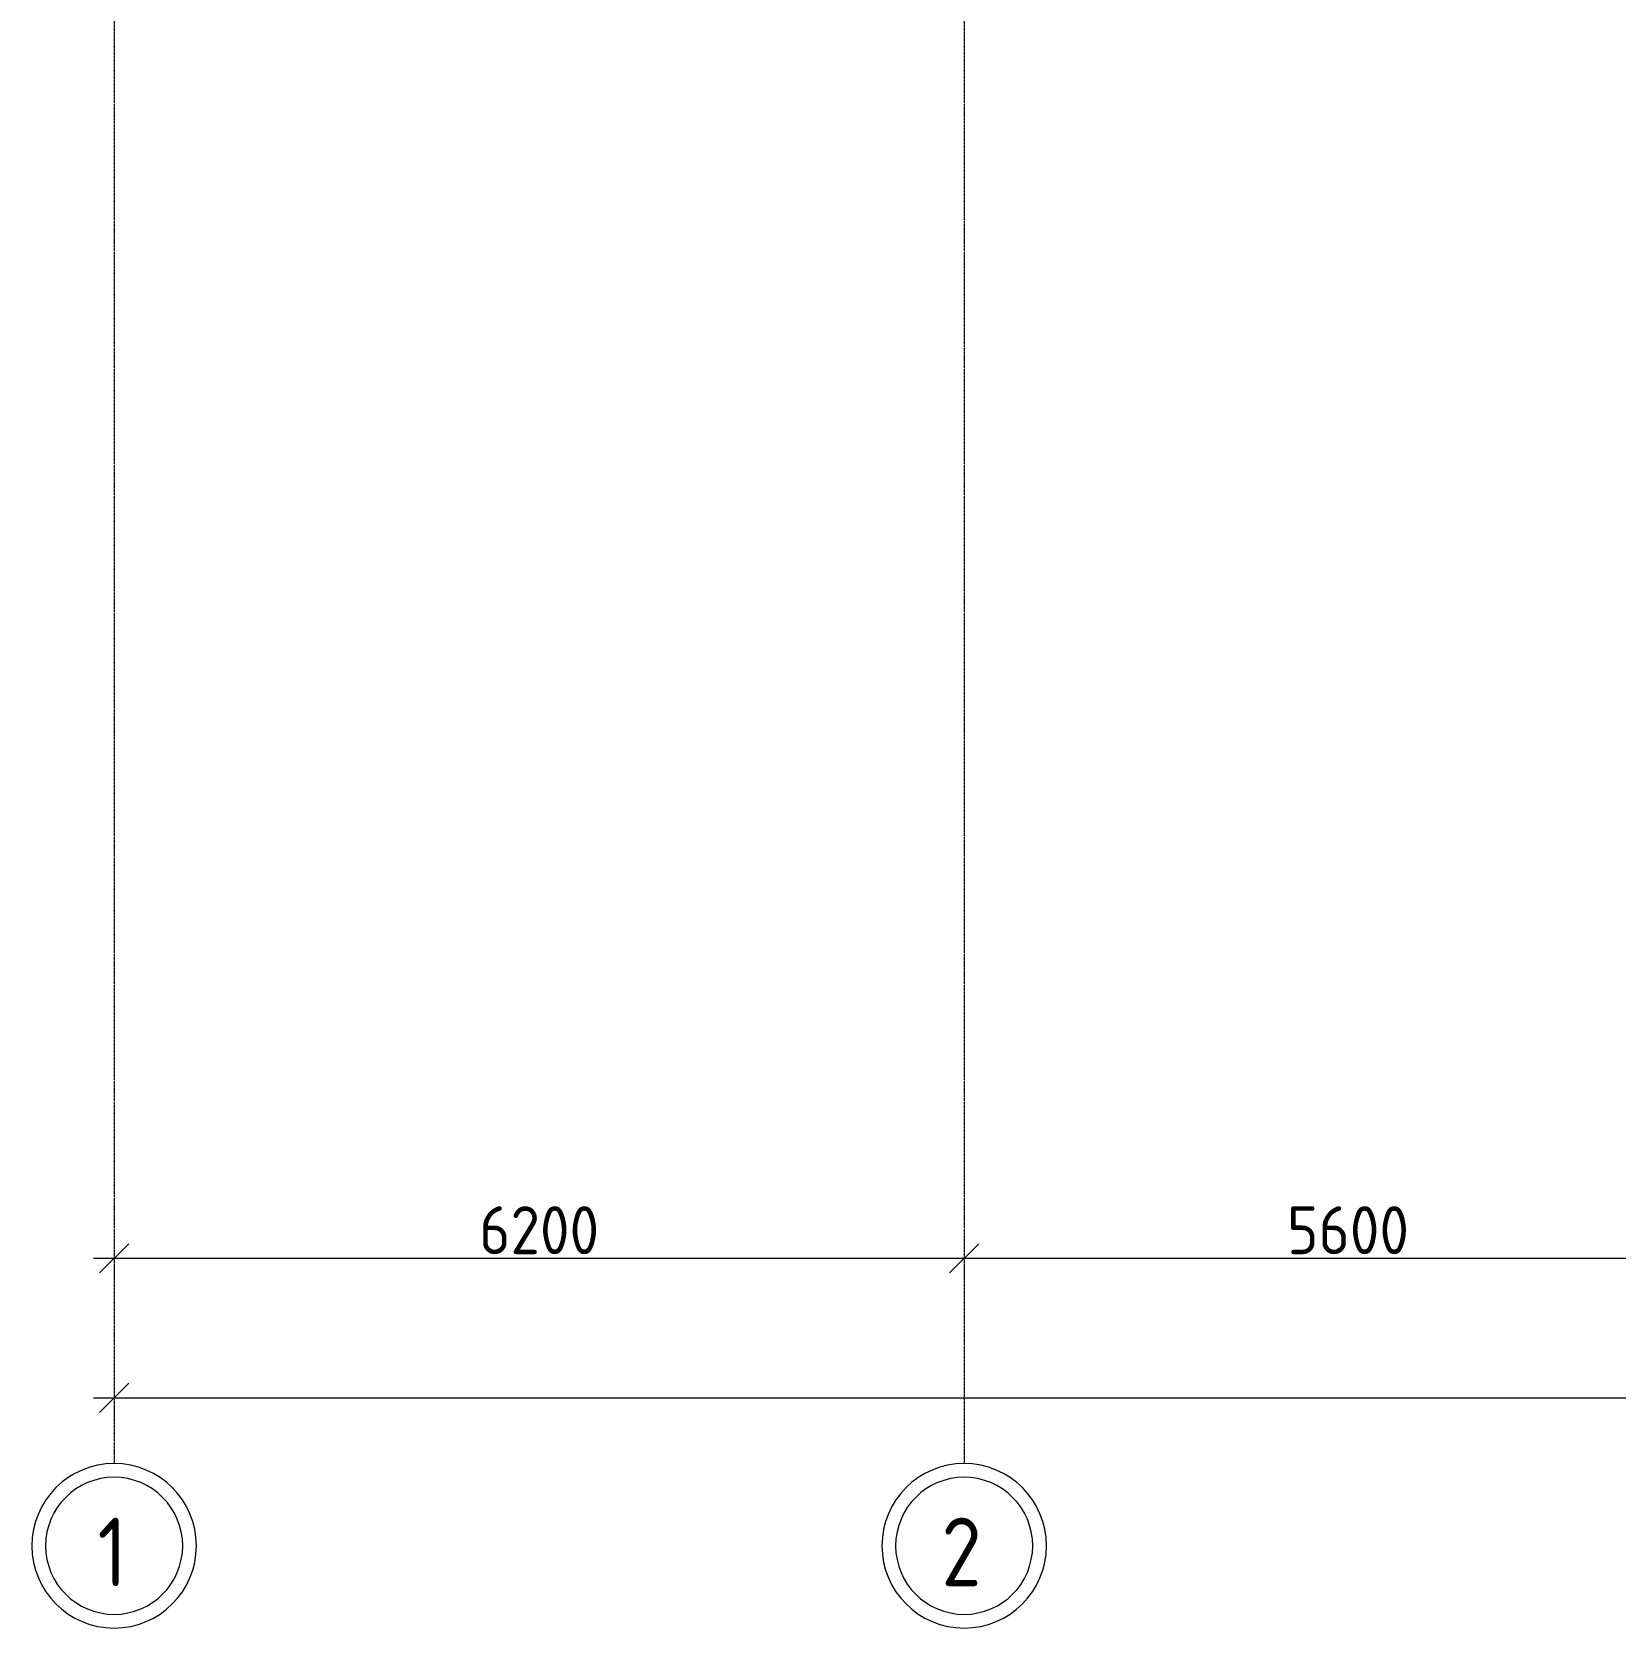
# Model space of a CAD drawing. Header units: millimetres. Extents: x -695119 to 412940, y -249585 to 622758.
# Drawn here: x 108663 to 120211, y -80966 to -69324 of the extents above; entities that cross this region are included whole.
import ezdxf

# ---------------------------------------------------------------- set-up
doc = ezdxf.new("R2010")
doc.units = ezdxf.units.MM
doc.linetypes.add('ADSK_Линия сетки', pattern=[25, 20, -2.5, 0, -2.5])
doc.layers.add('Оси', color=252, linetype='Continuous', lineweight=9)
doc.layers.add('Размеры', color=7, linetype='Continuous', lineweight=9)
doc.styles.add('GOST Common', font='', dxfattribs={"width": 0.9, "height": 500})
doc.styles.add('ISOCPEUR', font='isocpeur.ttf', dxfattribs={"width": 0.9, "height": 350})
doc.styles.get('GOST Common').set_extended_font_data('GOST type B')

# ---------------------------------------------------------------- blocks, each defined once
blk = doc.blocks.new('_Oblique')
at = {"color": 0, "linetype": 'ByBlock', "lineweight": -2}
blk.add_line((-0.5, -0.5), (0.5, 0.5), dxfattribs=at)
blk = doc.blocks.new('1 этаж')
at = {"layer": 'Оси', "color": 251, "linetype": 'ADSK_Линия сетки', "true_color": 0x636466}
for p, q in [((-65556, -131547), (-65556, -160943)), ((-59356, -131547), (-59356, -160943))]:
    blk.add_line(p, q, dxfattribs=at)
at = {"layer": 'Оси', "color": 251, "lineweight": 20, "true_color": 0x636466}
for centre, radius, start, end in [((-65556, -161543), 600, 0, 180), ((-59356, -161543), 600, 0, 180), ((-65556, -161543), 500, 0, 180), ((-59356, -161543), 500, 0, 180), ((-65556, -161543), 600, 180, 0), ((-65556, -161543), 500, 180, 0), ((-59356, -161543), 600, 180, 0), ((-59356, -161543), 500, 180, 0)]:
    blk.add_arc(centre, radius, start, end, dxfattribs=at)
at = {"layer": 'Размеры', "color": 251, "lineweight": 18, "true_color": 0x636466}
for p, q in [((-65706, -159446), (-59206, -159446)), ((-59506, -159446), (-53606, -159446)), ((-65556, -159496), (-65556, -159596)), ((-59356, -159496), (-59356, -159596)), ((-59356, -159496), (-59356, -159596)), ((-65706, -160464), (2294, -160464)), ((-65556, -160514), (-65556, -160614))]:
    blk.add_line(p, q, dxfattribs=at)
at = {"layer": 'Размеры', "color": 251, "lineweight": 18, "true_color": 0x636466, "xscale": 212.1, "yscale": 212.1, "zscale": 212.1, "rotation": 180}
for p in [(-65556, -159446), (-59356, -159446), (-65556, -160464)]:
    blk.add_blockref('_Oblique', p, dxfattribs=at)
at = {"layer": 'Размеры', "color": 251, "lineweight": 18, "true_color": 0x636466, "xscale": 212.1, "yscale": 212.1, "zscale": 212.1}
blk.add_blockref('_Oblique', (-59356, -159446), dxfattribs=at)
at = {"layer": 'Оси', "color": 251, "true_color": 0x636466, "style": 'GOST Common', "width": 0.9}
for s, p in [('1', (-65677, -161838)), ('2', (-59522, -161838))]:
    blk.add_text(s, height=500, dxfattribs=at).set_placement(p)
at = {"layer": 'Размеры', "color": 251, "lineweight": 20, "true_color": 0x636466, "char_height": 350, "width": 1059.58, "attachment_point": 5, "style": 'ISOCPEUR'}
for s, insert in [('\\A1;6200', (-62456, -159241)), ('\\A1;5600', (-56556, -159241))]:
    blk.add_mtext(s, dxfattribs=dict(at, insert=insert))

msp = doc.modelspace()

# ---------------------------------------------------------------- block references
msp.add_blockref('1 этаж', (174819.19, 81176.937))

doc.saveas('drawing.dxf')
